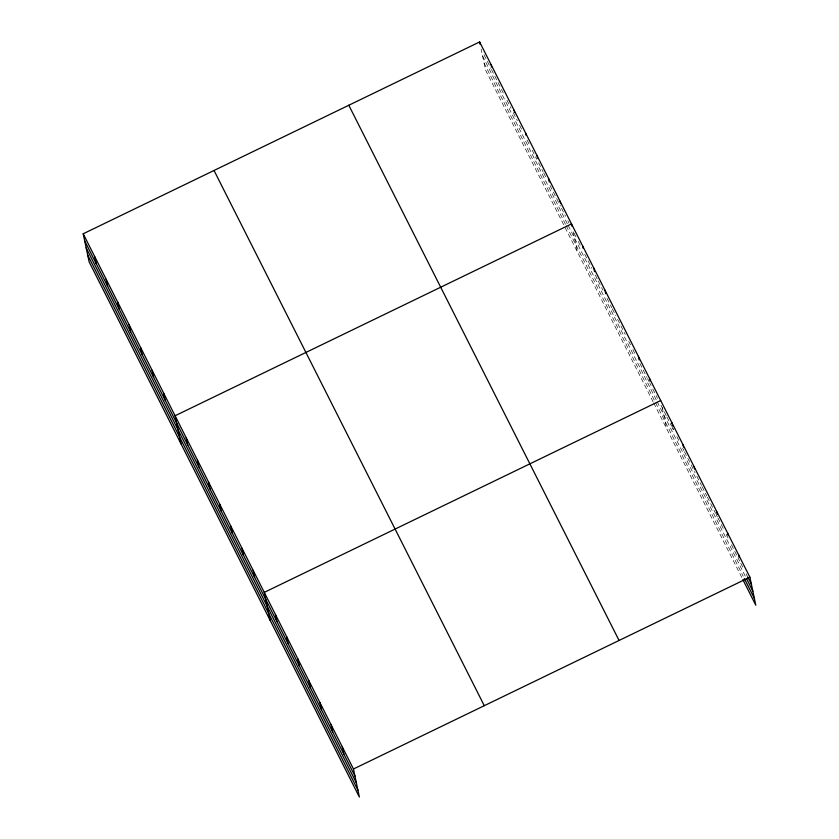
<?xml version="1.0" encoding="UTF-8"?>
<svg xmlns="http://www.w3.org/2000/svg" width="839" height="839" viewBox="0 0 839 839"><rect width="100%" height="100%" fill="white"/><g stroke="black" fill="none" stroke-linecap="round" stroke-linejoin="round"><path stroke-width="0.63" stroke-dasharray="4.2 3.15" d="M483.988 54.724L490.878 68.379M491.455 69.511L503.515 93.391M506.966 100.219L510.982 108.179M513.279 112.73L517.306 120.69M519.603 125.242L522.466 130.926M527.06 140.029L529.367 144.57M532.23 150.265L536.824 159.358M538.554 162.776L543.148 171.869M543.724 173.012L546.588 178.697M550.038 185.513L560.379 205.995M561.522 208.261L565.549 216.231M567.846 220.772L568.989 223.048M575.942 236.818L573.006 231.008L577.431 251.973M578.291 241.464L581.228 247.274M584.741 254.248L591.789 268.197M595.312 275.171L597.651 279.817M598.238 280.981L602.937 290.273M607.037 298.411L611.736 307.703M612.323 308.867L615.847 315.831M617.609 319.323L625.233 334.425M628.757 341.4L630.509 344.881M632.858 349.538L635.794 355.348M639.905 363.476L646.942 377.424M647.53 378.578L649.292 382.07M649.879 383.234L651.054 385.552M652.815 389.044L657.503 398.336M661.027 405.31L666.302 415.766M666.89 416.931L671.588 426.222M672.175 427.387L673.35 429.715L672.847 427.345M676.863 436.679L679.8 442.489M682.736 448.299L683.911 450.627M684.498 451.791L695.059 472.703M696.821 476.185L701.509 485.487M702.096 486.651L706.795 495.943M707.382 497.108L715.594 513.374M716.181 514.538L717.355 516.855M717.943 518.02L723.805 529.64M726.154 534.286L729.091 540.096M731.44 544.742L739.652 561.018M740.827 563.336L743.763 569.146M746.102 573.792L747.864 577.284M482.582 55.961L567.573 224.286M568.15 225.418L656.612 400.602M657.199 401.766L745.808 577.232M484.082 63.082L565.633 224.59M566.21 225.722L743.197 576.225M653.12 401.871L485.54 70.004L481.114 49.04M653.707 403.035L742.305 578.491M662.202 407.628L666.617 428.593"/><path stroke-width="1.26" d="M83.197 233.787L353.46 768.996L359.375 797.05L89.112 261.841L83.197 233.787L479.625 41.95L749.888 577.159L755.803 605.213L742.893 579.655M660.702 400.539L264.275 592.376L270.189 620.43M353.46 768.996L749.888 577.159M747.864 577.284L751.387 584.248M746.395 578.386L752.845 591.17M744.371 578.543L754.345 598.301M348.804 105.253L619.067 640.472M214.018 170.474L484.281 705.693M84.687 240.877L354.96 776.085M86.144 247.788L356.418 783.007M87.644 254.92L357.917 790.128M738.74 555.082L739.243 557.453M727.591 533.006L728.095 535.376M716.443 510.93L717.198 514.475M694.147 466.778L694.65 469.137M682.998 444.701L683.502 447.061M671.85 422.625L672.605 426.17M649.554 378.462L650.057 380.833M638.406 356.386L639.15 359.931M604.961 290.158L605.706 293.702M593.813 268.081L594.557 271.626M582.665 246.005L583.168 248.365M572.009 226.289L571.516 223.919L175.089 415.756L180.993 443.81M560.033 201.171L560.525 203.541M548.549 178.434L549.293 181.979M537.054 155.687L537.558 158.047M525.571 132.94L526.074 135.299M514.087 110.192L514.58 112.552M491.109 64.697L491.612 67.057M479.625 41.95L480.128 44.31M342.312 746.92L343.812 754.009M331.164 724.844L332.663 731.933M320.016 702.767L321.515 709.857M308.867 680.691L310.367 687.781M297.719 658.605L299.219 665.694M286.571 636.528L288.071 643.618M275.423 614.452L276.912 621.542M253.126 570.3L254.616 577.389M241.978 548.224L243.467 555.313M230.83 526.147L232.319 533.237M219.682 504.071L221.171 511.15M208.533 481.985L210.023 489.074M197.385 459.908L198.874 466.998M186.237 437.832L187.726 444.922M163.605 393.009L165.094 400.098M152.111 370.261L153.61 377.351M140.627 347.514L142.116 354.603M129.143 324.766L130.632 331.856M117.659 302.019L119.148 309.109M106.165 279.272L107.665 286.361M94.681 256.535L96.181 263.624"/></g></svg>
